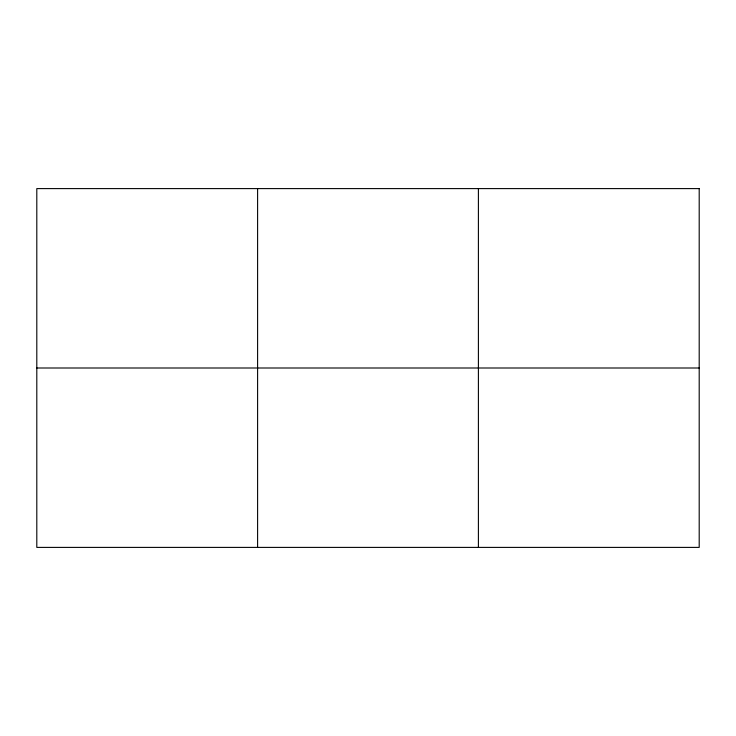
<?xml version="1.0" encoding="UTF-8"?>
<svg xmlns="http://www.w3.org/2000/svg" width="736" height="736" viewBox="0 0 736 736"><rect width="100%" height="100%" fill="white"/><g stroke="black" fill="none" stroke-linecap="round" stroke-linejoin="round"><path stroke-width="1.1" d="M36.8 368L699.2 368M478.4 188.6L478.4 547.4M257.6 188.6L257.6 547.4M699.2 188.6L36.8 188.6L36.8 547.4L699.2 547.4L699.2 188.6"/></g></svg>
